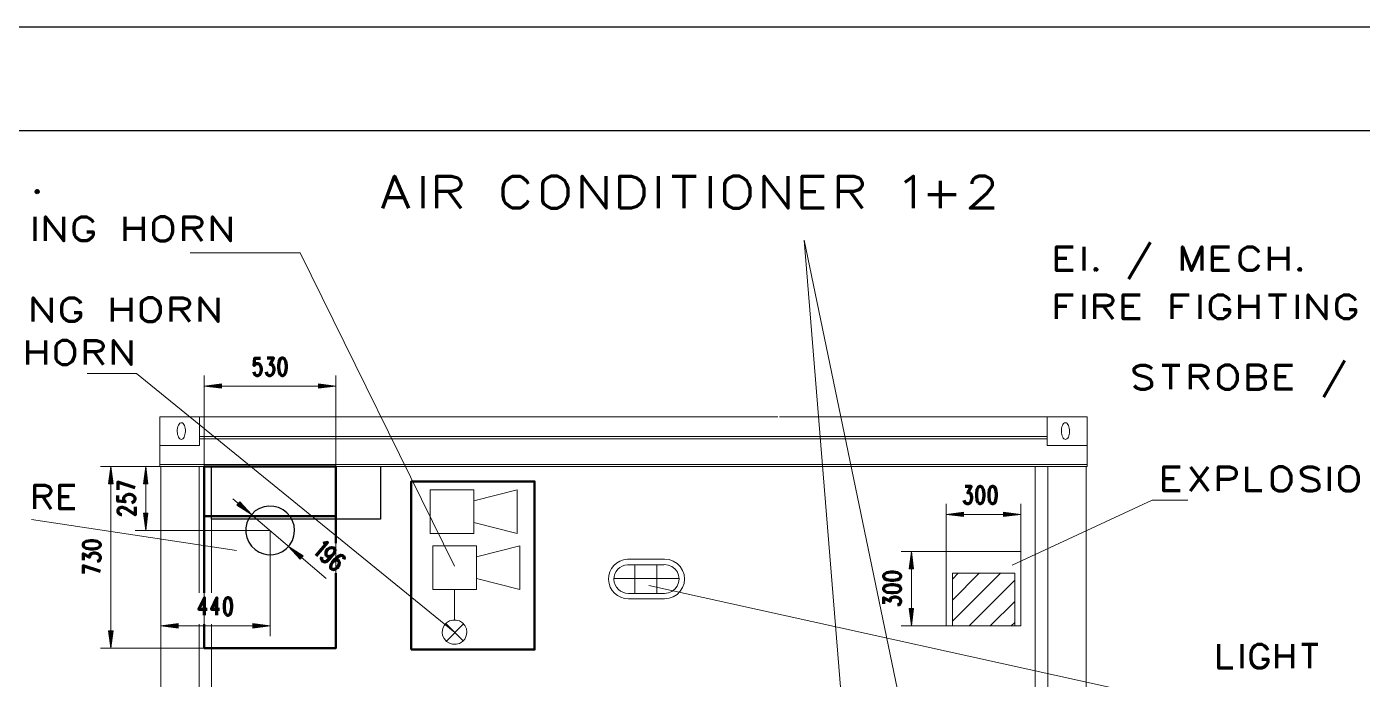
# Model space of a CAD drawing. Header units: metres. Extents: x 1223 to 5739, y -151236 to 19014.
# Drawn here: x 4964.3 to 5093.3, y -150705.4 to -150642.4 of the extents above; entities that cross this region are included whole.
import ezdxf
from ezdxf.enums import TextEntityAlignment as Align

# ---------------------------------------------------------------- set-up
doc = ezdxf.new("R2010")
doc.units = ezdxf.units.M
for name, color, linetype in [('FRL6', 6, 'Continuous'), ('FRL7', 7, 'Continuous'), ('FRR120', 5, 'Continuous'), ('FRR140', 5, 'Continuous'), ('FRR175', 1, 'Continuous'), ('FRR80', 3, 'Continuous'), ('PDF_Geometry', 7, 'Continuous')]:
    doc.layers.add(name, color=color, linetype=linetype)
doc.styles.add('R120', font='simplex.shx', dxfattribs={"height": 3})
doc.styles.add('R140', font='simplex.shx', dxfattribs={"height": 3.5})
doc.styles.add('R80', font='simplex.shx', dxfattribs={"height": 2})

# ---------------------------------------------------------------- blocks, each defined once
blk = doc.blocks.new('A1')
at = {"layer": 'FRL6', "linetype": 'Continuous'}
blk.add_line((25, 584), (831, 584), dxfattribs=at)
at = {"layer": 'FRL7', "linetype": 'Continuous'}
blk.add_line((0, 594), (841, 594), dxfattribs=at)
at = {"layer": 'FRR120', "style": 'R120'}
for tag, p in [('FASE_DO_PROJETO', (659, 46.29)), ('ÁREA_E/OU_SUBÁREA', (659, 40.79)), ('TÍTULO_DO_DESENHO', (659, 35.29)), ('SUBTÍTULO_1_DO_DESENHO', (659, 29.79)), ('SUBTÍTULO_2_DO_DESENHO', (659, 24.29))]:
    blk.add_attdef(tag, p, '', height=3, dxfattribs=at)
at = {"layer": 'FRR140', "style": 'R140', "width": 0.91}
for tag, p in [('NÚMERO_DA_CONTRATADA', (687.72, 12.6)), ('NUMERO_VALE', (752.89, 12.6))]:
    blk.add_attdef(tag, p, '', height=3.5, dxfattribs=at)
for tag, p in [('REVISÃO', (823.5, 14.68)), ('ESCALA', (671, 14.35))]:
    blk.add_attdef(tag, text='', height=3.5, dxfattribs=at).set_placement(p, align=Align.MIDDLE)
at = {"layer": 'FRR175', "style": 'R120'}
for tag, p in [('CLASSIFICAÇÃO', (811.83, 67.73)), ('PROJETO', (716.31, 53.59)), ('N_PROJ_SE', (793.5, 53.59)), ('N_CONTRATO', (796.97, 47.3))]:
    blk.add_attdef(tag, text='', height=3, dxfattribs=at).set_placement(p, align=Align.MIDDLE_CENTER)
at = {"layer": 'FRR80', "style": 'R80'}
for tag, p in [('8A_REV', (476, 77.07)), ('EMIS.', (486, 77.07)), ('PROJ.', (585, 77.07)), ('DES.', (597, 77.07)), ('VER.', (609, 77.07)), ('APR.', (621, 77.07)), ('AUT.', (633.01, 77.07)), ('7A_REV', (476, 71.37)), ('EMIS.', (486, 71.37)), ('PROJ.', (585, 71.37)), ('DES.', (597, 71.37)), ('VER.', (609, 71.37)), ('APR.', (621, 71.37)), ('AUT.', (633.01, 71.37)), ('6A_REV', (476, 65.67)), ('EMIS.', (486, 65.67)), ('PROJ.', (585, 65.67)), ('DES.', (597, 65.67)), ('VER.', (609, 65.67)), ('APR.', (621, 65.67)), ('AUT.', (633.01, 65.67)), ('5A_REV', (476, 59.97)), ('EMIS.', (486, 59.97)), ('PROJ.', (585, 59.97)), ('DES.', (597, 59.97)), ('VER.', (609, 59.97)), ('APR.', (621, 59.97)), ('AUT.', (633.01, 59.97)), ('4A_REV', (476, 54.27)), ('EMIS.', (486, 54.27)), ('PROJ.', (585, 54.27)), ('DES.', (597, 54.27)), ('VER.', (609, 54.27)), ('APR.', (621, 54.27)), ('AUT.', (633.01, 54.27)), ('3A_REV', (476, 48.57)), ('EMIS.', (486, 48.57)), ('PROJ.', (585, 48.57)), ('DES.', (597, 48.57)), ('VER.', (609, 48.57)), ('APR.', (621, 48.57)), ('AUT.', (633.01, 48.57)), ('2A_REV', (476, 42.87)), ('EMIS.', (486, 42.87)), ('PROJ.', (585, 42.87)), ('DES.', (597, 42.87)), ('VER.', (609, 42.87)), ('APR.', (621, 42.87)), ('AUT.', (633.01, 42.87)), ('1a_REV', (476, 37.17)), ('EMIS.', (486, 37.17)), ('PROJ.', (585, 37.17)), ('DES.', (597, 37.17)), ('VER.', (609, 37.17)), ('APR.', (621, 37.17)), ('AUT.', (633.01, 37.17))]:
    blk.add_attdef(tag, text='', height=2, dxfattribs=at).set_placement(p, align=Align.MIDDLE)
for p in [(492.61, 76.08), (492.61, 70.38), (492.61, 64.68), (492.61, 58.98), (492.61, 53.28), (492.61, 47.58), (492.61, 41.88), (492.61, 36.18)]:
    blk.add_attdef('DESCRIÇÃO_DA_REVISÃO', p, '', height=2, dxfattribs=at)
at = {"layer": 'FRR80', "style": 'R80', "width": 0.85}
for p in [(648, 77.07), (648, 71.37), (648, 65.67), (648, 59.97), (648, 54.27), (648, 48.57), (648, 42.87), (648, 37.17)]:
    blk.add_attdef('DATA', text='', height=2, dxfattribs=at).set_placement(p, align=Align.MIDDLE)

msp = doc.modelspace()

# ---------------------------------------------------------------- linework, layer by layer
at = {"layer": 'PDF_Geometry', "color": 8, "lineweight": 120}
for points in [[(4998.715, -150659.919), (4999.853, -150656.851), (5001.194, -150659.919)], [(5002.596, -150659.919), (5002.596, -150656.851)], [(5003.917, -150659.919), (5003.917, -150656.851), (5005.38, -150656.851), (5005.909, -150656.993), (5006.071, -150657.135), (5006.234, -150657.44), (5006.234, -150657.725), (5006.071, -150658.009), (5005.909, -150658.172), (5005.38, -150658.314), (5003.917, -150658.314)], [(5012.757, -150659.188), (5012.594, -150659.472), (5012.269, -150659.757), (5011.944, -150659.919), (5011.253, -150659.919), (5010.928, -150659.757), (5010.603, -150659.472), (5010.44, -150659.188), (5010.338, -150658.741), (5010.338, -150658.009), (5010.44, -150657.583), (5010.603, -150657.278), (5010.928, -150656.993), (5011.253, -150656.851), (5011.944, -150656.851), (5012.269, -150656.993), (5012.594, -150657.278), (5012.757, -150657.583)], [(5017.958, -150659.919), (5017.958, -150656.851), (5020.275, -150659.919), (5020.275, -150656.851)], [(5025.314, -150659.919), (5025.314, -150656.851)], [(5026.655, -150656.851), (5028.952, -150656.851)], [(5027.793, -150659.919), (5027.793, -150656.851)], [(5030.354, -150659.919), (5030.354, -150656.851)], [(5035.535, -150659.919), (5035.535, -150656.851), (5037.852, -150659.919), (5037.852, -150656.851)], [(5041.327, -150659.919), (5039.193, -150659.919), (5039.193, -150656.851), (5041.327, -150656.851)], [(5042.708, -150659.919), (5042.708, -150656.851), (5044.171, -150656.851), (5044.679, -150656.993), (5044.842, -150657.135), (5045.005, -150657.44), (5045.005, -150657.725), (5044.842, -150658.009), (5044.679, -150658.172), (5044.171, -150658.314), (5042.708, -150658.314)], [(5049.963, -150659.919), (5049.963, -150656.851), (5049.109, -150657.44)], [(5052.564, -150659.919), (5052.564, -150657.278)], [(5057.745, -150659.919), (5055.429, -150659.919), (5057.054, -150658.456), (5057.42, -150658.009), (5057.583, -150657.725), (5057.583, -150657.44), (5057.42, -150657.135), (5057.217, -150656.993), (5056.892, -150656.851), (5056.242, -150656.851), (5055.916, -150656.993), (5055.754, -150657.135), (5055.571, -150657.44), (5055.571, -150657.583)], [(4999.04, -150658.883), (5000.707, -150658.883)], [(5005.055, -150658.314), (5006.234, -150659.919)], [(5039.193, -150658.314), (5040.514, -150658.314)], [(5043.846, -150658.314), (5045.005, -150659.919)], [(5051.324, -150658.599), (5054.067, -150658.599)]]:
    msp.add_lwpolyline(points, dxfattribs=at)
for points in [[(5014.606, -150659.757), (5014.931, -150659.919), (5015.581, -150659.919), (5015.906, -150659.757), (5016.272, -150659.472), (5016.434, -150659.188), (5016.597, -150658.741), (5016.597, -150658.009), (5016.434, -150657.583), (5016.272, -150657.278), (5015.906, -150656.993), (5015.581, -150656.851), (5014.931, -150656.851), (5014.606, -150656.993), (5014.24, -150657.278), (5014.118, -150657.583), (5014.118, -150658.009), (5014.118, -150658.741), (5014.118, -150659.188), (5014.24, -150659.472)], [(5021.596, -150659.919), (5021.596, -150656.851), (5022.734, -150656.851), (5023.242, -150656.993), (5023.587, -150657.278), (5023.75, -150657.583), (5023.912, -150658.009), (5023.912, -150658.741), (5023.75, -150659.188), (5023.587, -150659.472), (5023.242, -150659.757), (5022.734, -150659.919)], [(5032.183, -150659.757), (5032.508, -150659.919), (5033.158, -150659.919), (5033.483, -150659.757), (5033.849, -150659.472), (5034.011, -150659.188), (5034.174, -150658.741), (5034.174, -150658.009), (5034.011, -150657.583), (5033.849, -150657.278), (5033.483, -150656.993), (5033.158, -150656.851), (5032.508, -150656.851), (5032.183, -150656.993), (5031.817, -150657.278), (5031.695, -150657.583), (5031.695, -150658.009), (5031.695, -150658.741), (5031.695, -150659.188), (5031.817, -150659.472)]]:
    msp.add_lwpolyline(points, close=True, dxfattribs=at)
at = {"layer": 'PDF_Geometry', "color": 8, "lineweight": 100}
for points in [[(4965.35, -150658.456), (4965.472, -150658.355), (4965.35, -150658.233), (4965.228, -150658.355)], [(4976.973, -150662.967), (4977.217, -150663.069), (4977.704, -150663.069), (4977.948, -150662.967), (4978.212, -150662.744), (4978.334, -150662.52), (4978.456, -150662.195), (4978.456, -150661.647), (4978.334, -150661.321), (4978.212, -150661.098), (4977.948, -150660.895), (4977.704, -150660.773), (4977.217, -150660.773), (4976.973, -150660.895), (4976.688, -150661.098), (4976.587, -150661.321), (4976.587, -150661.647), (4976.587, -150662.195), (4976.587, -150662.52), (4976.688, -150662.744)], [(5067.56, -150665.954), (5067.682, -150665.853), (5067.56, -150665.731), (5067.438, -150665.853)], [(5087.23, -150665.954), (5087.352, -150665.853), (5087.23, -150665.731), (5087.108, -150665.853)], [(4975.774, -150670.77), (4976.018, -150670.872), (4976.505, -150670.872), (4976.749, -150670.77), (4977.013, -150670.547), (4977.135, -150670.323), (4977.257, -150669.998), (4977.257, -150669.449), (4977.135, -150669.124), (4977.013, -150668.901), (4976.749, -150668.698), (4976.505, -150668.576), (4976.018, -150668.576), (4975.774, -150668.698), (4975.489, -150668.901), (4975.388, -150669.124), (4975.388, -150669.449), (4975.388, -150669.998), (4975.388, -150670.323), (4975.489, -150670.547)], [(4967.524, -150674.895), (4967.768, -150674.997), (4968.255, -150674.997), (4968.479, -150674.895), (4968.763, -150674.672), (4968.865, -150674.448), (4968.987, -150674.123), (4968.987, -150673.574), (4968.865, -150673.249), (4968.763, -150673.026), (4968.479, -150672.823), (4968.255, -150672.701), (4967.768, -150672.701), (4967.524, -150672.823), (4967.26, -150673.026), (4967.158, -150673.249), (4967.158, -150673.574), (4967.158, -150674.123), (4967.158, -150674.448), (4967.26, -150674.672)], [(5079.752, -150677.273), (5079.996, -150677.374), (5080.483, -150677.374), (5080.707, -150677.273), (5080.971, -150677.049), (5081.093, -150676.826), (5081.215, -150676.501), (5081.215, -150675.952), (5081.093, -150675.627), (5080.971, -150675.403), (5080.707, -150675.2), (5080.483, -150675.078), (5079.996, -150675.078), (5079.752, -150675.2), (5079.488, -150675.403), (5079.386, -150675.627), (5079.386, -150675.952), (5079.386, -150676.501), (5079.386, -150676.826), (5079.488, -150677.049)], [(5084.934, -150687.087), (5085.177, -150687.189), (5085.645, -150687.189), (5085.889, -150687.087), (5086.153, -150686.864), (5086.275, -150686.64), (5086.397, -150686.315), (5086.397, -150685.767), (5086.275, -150685.441), (5086.153, -150685.218), (5085.889, -150685.015), (5085.645, -150684.893), (5085.177, -150684.893), (5084.934, -150685.015), (5084.669, -150685.218), (5084.588, -150685.441), (5084.588, -150685.767), (5084.588, -150686.315), (5084.588, -150686.64), (5084.669, -150686.864)], [(5091.456, -150687.087), (5091.7, -150687.189), (5092.168, -150687.189), (5092.411, -150687.087), (5092.676, -150686.864), (5092.797, -150686.64), (5092.919, -150686.315), (5092.919, -150685.767), (5092.797, -150685.441), (5092.676, -150685.218), (5092.411, -150685.015), (5092.168, -150684.893), (5091.7, -150684.893), (5091.456, -150685.015), (5091.192, -150685.218), (5091.091, -150685.441), (5091.091, -150685.767), (5091.091, -150686.315), (5091.091, -150686.64), (5091.192, -150686.864)]]:
    msp.add_lwpolyline(points, close=True, dxfattribs=at)
for points in [[(4965.146, -150663.069), (4965.146, -150660.773)], [(4966.162, -150663.069), (4966.162, -150660.773), (4967.91, -150663.069), (4967.91, -150660.773)], [(4970.125, -150662.195), (4970.735, -150662.195), (4970.735, -150662.52), (4970.613, -150662.744), (4970.369, -150662.967), (4970.125, -150663.069), (4969.617, -150663.069), (4969.373, -150662.967), (4969.109, -150662.744), (4968.987, -150662.52), (4968.926, -150662.195), (4968.926, -150661.647), (4968.987, -150661.321), (4969.109, -150661.098), (4969.373, -150660.895), (4969.617, -150660.773), (4970.125, -150660.773), (4970.369, -150660.895), (4970.613, -150661.098), (4970.735, -150661.321)], [(4973.823, -150663.069), (4973.823, -150660.773)], [(4975.571, -150660.773), (4975.571, -150663.069)], [(4979.492, -150663.069), (4979.492, -150660.773), (4980.61, -150660.773), (4980.996, -150660.895), (4981.118, -150660.996), (4981.24, -150661.22), (4981.24, -150661.423), (4981.118, -150661.647), (4980.996, -150661.768), (4980.61, -150661.87), (4979.492, -150661.87)], [(4982.276, -150663.069), (4982.276, -150660.773), (4984.024, -150663.069), (4984.024, -150660.773)], [(4973.823, -150661.87), (4975.571, -150661.87)], [(4980.366, -150661.87), (4981.24, -150663.069)], [(5065.365, -150665.954), (5063.74, -150665.954), (5063.74, -150663.658), (5065.365, -150663.658)], [(5066.422, -150665.954), (5066.422, -150663.658)], [(5070.75, -150666.727), (5072.823, -150663.211)], [(5075.911, -150665.954), (5075.911, -150663.658), (5076.785, -150665.954), (5077.781, -150663.658), (5077.781, -150665.954)], [(5080.443, -150665.954), (5078.817, -150665.954), (5078.817, -150663.658), (5080.443, -150663.658)], [(5083.288, -150665.406), (5083.166, -150665.629), (5082.922, -150665.853), (5082.678, -150665.954), (5082.17, -150665.954), (5081.926, -150665.853), (5081.682, -150665.629), (5081.56, -150665.406), (5081.479, -150665.081), (5081.479, -150664.532), (5081.56, -150664.207), (5081.682, -150663.983), (5081.926, -150663.78), (5082.17, -150663.658), (5082.678, -150663.658), (5082.922, -150663.78), (5083.166, -150663.983), (5083.288, -150664.207)], [(5084.324, -150665.954), (5084.324, -150663.658)], [(5086.072, -150663.658), (5086.072, -150665.954)], [(5063.74, -150664.756), (5064.756, -150664.756)], [(5078.817, -150664.756), (5079.833, -150664.756)], [(5084.324, -150664.756), (5086.072, -150664.756)], [(4964.964, -150670.872), (4964.964, -150668.576), (4966.711, -150670.872), (4966.711, -150668.576)], [(4968.926, -150669.998), (4969.536, -150669.998), (4969.536, -150670.323), (4969.414, -150670.547), (4969.17, -150670.77), (4968.926, -150670.872), (4968.418, -150670.872), (4968.174, -150670.77), (4967.91, -150670.547), (4967.788, -150670.323), (4967.727, -150669.998), (4967.727, -150669.449), (4967.788, -150669.124), (4967.91, -150668.901), (4968.174, -150668.698), (4968.418, -150668.576), (4968.926, -150668.576), (4969.17, -150668.698), (4969.414, -150668.901), (4969.536, -150669.124)], [(4972.624, -150670.872), (4972.624, -150668.576)], [(4974.372, -150668.576), (4974.372, -150670.872)], [(4978.294, -150670.872), (4978.294, -150668.576), (4979.411, -150668.576), (4979.797, -150668.698), (4979.919, -150668.799), (4980.041, -150669.023), (4980.041, -150669.226), (4979.919, -150669.449), (4979.797, -150669.571), (4979.411, -150669.673), (4978.294, -150669.673)], [(4981.077, -150670.872), (4981.077, -150668.576), (4982.825, -150670.872), (4982.825, -150668.576)], [(5063.74, -150670.587), (5063.74, -150668.291), (5065.365, -150668.291)], [(5066.422, -150670.587), (5066.422, -150668.291)], [(5067.438, -150670.587), (5067.438, -150668.291), (5068.535, -150668.291), (5068.921, -150668.413), (5069.064, -150668.515), (5069.186, -150668.738), (5069.186, -150668.941), (5069.064, -150669.165), (5068.921, -150669.287), (5068.535, -150669.389), (5067.438, -150669.389)], [(5071.827, -150670.587), (5070.202, -150670.587), (5070.202, -150668.291), (5071.827, -150668.291)], [(5074.936, -150670.587), (5074.936, -150668.291), (5076.562, -150668.291)], [(5077.618, -150670.587), (5077.618, -150668.291)], [(5079.833, -150669.714), (5080.443, -150669.714), (5080.443, -150670.039), (5080.321, -150670.262), (5080.077, -150670.486), (5079.833, -150670.587), (5079.305, -150670.587), (5079.061, -150670.486), (5078.817, -150670.262), (5078.695, -150670.039), (5078.614, -150669.714), (5078.614, -150669.165), (5078.695, -150668.84), (5078.817, -150668.616), (5079.061, -150668.413), (5079.305, -150668.291), (5079.833, -150668.291), (5080.077, -150668.413), (5080.321, -150668.616), (5080.443, -150668.84)], [(5081.459, -150670.587), (5081.459, -150668.291)], [(5083.206, -150668.291), (5083.206, -150670.587)], [(5084.222, -150668.291), (5085.97, -150668.291)], [(5085.096, -150670.587), (5085.096, -150668.291)], [(5087.027, -150670.587), (5087.027, -150668.291)], [(5088.043, -150670.587), (5088.043, -150668.291), (5089.79, -150670.587), (5089.79, -150668.291)], [(5092.005, -150669.714), (5092.615, -150669.714), (5092.615, -150670.039), (5092.493, -150670.262), (5092.249, -150670.486), (5092.005, -150670.587), (5091.497, -150670.587), (5091.253, -150670.486), (5090.989, -150670.262), (5090.867, -150670.039), (5090.806, -150669.714), (5090.806, -150669.165), (5090.867, -150668.84), (5090.989, -150668.616), (5091.253, -150668.413), (5091.497, -150668.291), (5092.005, -150668.291), (5092.249, -150668.413), (5092.493, -150668.616), (5092.615, -150668.84)], [(4972.624, -150669.673), (4974.372, -150669.673)], [(4979.167, -150669.673), (4980.041, -150670.872)], [(5063.74, -150669.389), (5064.756, -150669.389)], [(5068.291, -150669.389), (5069.186, -150670.587)], [(5070.202, -150669.389), (5071.218, -150669.389)], [(5074.936, -150669.389), (5075.932, -150669.389)], [(5081.459, -150669.389), (5083.206, -150669.389)], [(4964.456, -150674.997), (4964.456, -150672.701)], [(4966.162, -150672.701), (4966.162, -150674.997)], [(4970.003, -150674.997), (4970.003, -150672.701), (4971.08, -150672.701), (4971.466, -150672.823), (4971.588, -150672.924), (4971.71, -150673.148), (4971.71, -150673.351), (4971.588, -150673.574), (4971.466, -150673.696), (4971.08, -150673.798), (4970.003, -150673.798)], [(4972.726, -150674.997), (4972.726, -150672.701), (4974.433, -150674.997), (4974.433, -150672.701)], [(4964.456, -150673.798), (4966.162, -150673.798)], [(4970.836, -150673.798), (4971.71, -150674.997)], [(5071.238, -150677.049), (5071.482, -150677.273), (5071.847, -150677.374), (5072.315, -150677.374), (5072.701, -150677.273), (5072.945, -150677.049), (5072.945, -150676.724), (5072.823, -150676.501), (5072.701, -150676.399), (5072.437, -150676.277), (5071.726, -150676.074), (5071.482, -150675.952), (5071.339, -150675.85), (5071.238, -150675.627), (5071.238, -150675.403), (5071.482, -150675.2), (5071.847, -150675.078), (5072.315, -150675.078), (5072.701, -150675.2), (5072.945, -150675.403)], [(5073.961, -150675.078), (5075.668, -150675.078)], [(5074.794, -150677.374), (5074.794, -150675.078)], [(5076.684, -150677.374), (5076.684, -150675.078), (5077.761, -150675.078), (5078.147, -150675.2), (5078.269, -150675.302), (5078.391, -150675.525), (5078.391, -150675.728), (5078.269, -150675.952), (5078.147, -150676.074), (5077.761, -150676.175), (5076.684, -150676.175)], [(5082.231, -150676.175), (5083.308, -150676.175), (5083.694, -150676.074), (5083.816, -150675.952), (5083.938, -150675.728), (5083.938, -150675.525), (5083.816, -150675.302), (5083.694, -150675.2), (5083.308, -150675.078), (5082.231, -150675.078), (5082.231, -150677.374), (5083.308, -150677.374), (5083.694, -150677.273), (5083.816, -150677.151), (5083.938, -150676.948), (5083.938, -150676.622), (5083.816, -150676.399), (5083.694, -150676.277), (5083.308, -150676.175)], [(5086.539, -150677.374), (5084.954, -150677.374), (5084.954, -150675.078), (5086.539, -150675.078)], [(5089.567, -150678.146), (5091.578, -150674.631)], [(5077.517, -150676.175), (5078.391, -150677.374)], [(5084.954, -150676.175), (5085.929, -150676.175)], [(5075.708, -150687.189), (5074.123, -150687.189), (5074.123, -150684.893), (5075.708, -150684.893)], [(5074.123, -150685.99), (5075.099, -150685.99)], [(5076.704, -150687.189), (5078.391, -150684.893)], [(5076.704, -150684.893), (5078.391, -150687.189)], [(5079.407, -150687.189), (5079.407, -150684.893), (5080.463, -150684.893), (5080.849, -150685.015), (5080.971, -150685.116), (5081.093, -150685.34), (5081.093, -150685.665), (5080.971, -150685.888), (5080.849, -150685.99), (5080.463, -150686.092), (5079.407, -150686.092)], [(5083.592, -150687.189), (5082.129, -150687.189), (5082.129, -150684.893)], [(5087.392, -150686.864), (5087.636, -150687.087), (5088.002, -150687.189), (5088.469, -150687.189), (5088.855, -150687.087), (5089.099, -150686.864), (5089.099, -150686.539), (5088.977, -150686.315), (5088.855, -150686.214), (5088.591, -150686.092), (5087.88, -150685.888), (5087.636, -150685.767), (5087.494, -150685.665), (5087.392, -150685.441), (5087.392, -150685.218), (5087.636, -150685.015), (5088.002, -150684.893), (5088.469, -150684.893), (5088.855, -150685.015), (5089.099, -150685.218)], [(5090.115, -150687.189), (5090.115, -150684.893)], [(4965.126, -150688.936), (4965.126, -150686.64), (4966.081, -150686.64), (4966.427, -150686.762), (4966.549, -150686.864), (4966.65, -150687.087), (4966.65, -150687.291), (4966.549, -150687.514), (4966.427, -150687.636), (4966.081, -150687.738), (4965.126, -150687.738)], [(4968.967, -150688.936), (4967.544, -150688.936), (4967.544, -150686.64), (4968.967, -150686.64)], [(4965.878, -150687.738), (4966.65, -150688.936)], [(4967.544, -150687.738), (4968.438, -150687.738)], [(5080.768, -150704.298), (5079.427, -150704.298), (5079.427, -150702.002)], [(5081.662, -150704.298), (5081.662, -150702.002)], [(5083.592, -150703.425), (5084.141, -150703.425), (5084.141, -150703.75), (5084.04, -150703.973), (5083.816, -150704.197), (5083.592, -150704.298), (5083.145, -150704.298), (5082.942, -150704.197), (5082.719, -150703.973), (5082.617, -150703.75), (5082.536, -150703.425), (5082.536, -150702.876), (5082.617, -150702.551), (5082.719, -150702.327), (5082.942, -150702.124), (5083.145, -150702.002), (5083.592, -150702.002), (5083.816, -150702.124), (5084.04, -150702.327), (5084.141, -150702.551)], [(5085.015, -150704.298), (5085.015, -150702.002)], [(5086.539, -150702.002), (5086.539, -150704.298)], [(5087.453, -150702.002), (5088.977, -150702.002)], [(5088.205, -150704.298), (5088.205, -150702.002)], [(5085.015, -150703.1), (5086.539, -150703.1)]]:
    msp.add_lwpolyline(points, dxfattribs=at)
at = {"layer": 'PDF_Geometry', "color": 8, "lineweight": 13}
for points in [[(5045.756, -150741.322), (5039.376, -150663.028), (5049.82, -150713.219)], [(4980.102, -150664.247), (4990.73, -150664.247), (5005.624, -150694.464)], [(4970.166, -150675.891), (4974.92, -150675.891), (5005.665, -150700.864)], [(4981.464, -150676.074), (4981.464, -150702.368), (4971.466, -150702.368)], [(4983.15, -150676.927), (4981.911, -150677.09), (4983.15, -150677.252)], [(4983.15, -150676.968), (4982.337, -150677.09), (4983.15, -150677.191)], [(4992.518, -150676.927), (4993.757, -150677.09), (4992.518, -150677.252)], [(4992.518, -150676.968), (4993.31, -150677.09), (4992.518, -150677.191)], [(4994.184, -150676.074), (4994.184, -150702.368)], [(4981.464, -150677.09), (4994.184, -150677.09)], [(4983.15, -150677.029), (4982.784, -150677.09), (4983.15, -150677.13)], [(4992.518, -150677.029), (4992.883, -150677.09), (4992.518, -150677.13)], [(4981.017, -150680.057), (5036.856, -150680.057)], [(5037.019, -150680.057), (5062.866, -150680.057)], [(4981.017, -150681.967), (5021.047, -150681.967), (5062.866, -150681.967)], [(5025.355, -150684.852), (4977.176, -150684.852), (4977.176, -150682.82)], [(4981.017, -150682.17), (5021.047, -150682.17), (5062.866, -150682.17)], [(5025.294, -150684.852), (5066.706, -150684.852), (5066.706, -150682.82)], [(4977.176, -150684.649), (5025.355, -150684.649)], [(5025.294, -150684.649), (5066.706, -150684.649)], [(4974.819, -150684.852), (4981.464, -150684.852), (4971.466, -150684.852)], [(4972.299, -150686.518), (4972.462, -150685.279), (4972.624, -150686.518)], [(4972.36, -150686.518), (4972.462, -150685.726), (4972.563, -150686.518)], [(4972.462, -150684.852), (4972.462, -150702.368)], [(4975.672, -150686.518), (4975.835, -150685.279), (4975.997, -150686.518)], [(4975.713, -150686.518), (4975.835, -150685.726), (4975.936, -150686.518)], [(4975.835, -150684.852), (4975.835, -150691.009)], [(4977.278, -150746.625), (4977.278, -150754.449), (4977.278, -150684.852), (4977.278, -150701.23)], [(4980.976, -150684.852), (4980.976, -150697.024)], [(4982.175, -150684.852), (4982.175, -150697.024)], [(5062.907, -150684.852), (5062.907, -150754.449)], [(5066.605, -150684.852), (5066.605, -150754.449), (5066.605, -150775.521)], [(4972.421, -150686.518), (4972.462, -150686.153), (4972.523, -150686.518)], [(4975.774, -150686.518), (4975.835, -150686.153), (4975.876, -150686.518)], [(5007.494, -150690.257), (5011.7, -150691.314), (5011.7, -150687.108), (5007.494, -150688.164)], [(4984.247, -150687.961), (4993.229, -150695.642)], [(4984.877, -150688.286), (4985.71, -150689.201), (4984.674, -150688.53)], [(4984.837, -150688.327), (4985.385, -150688.916), (4984.694, -150688.489)], [(4984.796, -150688.368), (4985.04, -150688.632), (4984.735, -150688.428)], [(5053.112, -150688.449), (5053.112, -150693.061)], [(5059.472, -150694.362), (5072.985, -150688.083), (5076.419, -150688.083)], [(5059.696, -150700.214), (5060.306, -150700.214), (5060.306, -150693.061), (5060.306, -150688.449)], [(4975.672, -150689.343), (4975.835, -150690.582), (4975.997, -150689.343)], [(4975.713, -150689.343), (4975.835, -150690.135), (4975.936, -150689.343)], [(4975.774, -150689.343), (4975.835, -150689.709), (4975.876, -150689.343)], [(4986.036, -150689.485), (4986.036, -150689.485)], [(5053.112, -150689.465), (5060.306, -150689.465)], [(5054.779, -150689.302), (5053.559, -150689.465), (5054.779, -150689.627)], [(5054.779, -150689.363), (5053.986, -150689.465), (5054.779, -150689.566)], [(5054.799, -150689.424), (5054.433, -150689.465), (5054.799, -150689.505)], [(5058.639, -150689.302), (5059.879, -150689.465), (5058.639, -150689.627)], [(5058.639, -150689.363), (5059.432, -150689.465), (5058.639, -150689.566)], [(5058.639, -150689.424), (5059.005, -150689.465), (5058.639, -150689.505)], [(4964.781, -150689.952), (4984.573, -150692.96)], [(4987.824, -150701.23), (4987.824, -150691.009), (4974.819, -150691.009)], [(4989.612, -150692.553), (4989.612, -150692.553)], [(4990.994, -150693.508), (4989.957, -150692.838), (4990.79, -150693.752)], [(4990.953, -150693.549), (4990.282, -150693.122), (4990.831, -150693.712)], [(4990.933, -150693.59), (4990.608, -150693.407), (4990.872, -150693.671)], [(5007.758, -150695.662), (5011.944, -150696.699), (5011.944, -150692.513), (5007.758, -150693.549)], [(5053.722, -150700.214), (5059.716, -150700.214), (5059.716, -150695.154), (5053.722, -150695.154), (5053.722, -150700.214), (5053.112, -150700.214), (5053.112, -150693.061), (5060.306, -150693.061), (5048.743, -150693.061)], [(5049.577, -150694.728), (5049.739, -150693.488), (5049.902, -150694.728)], [(5049.739, -150693.061), (5049.739, -150700.214)], [(5023.039, -150697.085), (5023.039, -150694.321)], [(5025.152, -150697.085), (5025.152, -150694.321)], [(5049.638, -150694.728), (5049.739, -150693.935), (5049.861, -150694.728)], [(5049.699, -150694.728), (5049.739, -150694.362), (5049.8, -150694.728)], [(5020.986, -150695.642), (5027.367, -150695.642)], [(5024.4, -150696.313), (5076.562, -150707.834)], [(5053.722, -150695.703), (5054.25, -150695.154)], [(5053.722, -150697.735), (5056.303, -150695.154)], [(5053.722, -150699.767), (5058.335, -150695.154)], [(5055.307, -150700.214), (5059.716, -150695.805)], [(5005.644, -150696.699), (5005.644, -150699.645)], [(5049.577, -150698.548), (5049.739, -150699.787), (5049.902, -150698.548)], [(5049.638, -150698.548), (5049.739, -150699.34), (5049.861, -150698.548)], [(5049.699, -150698.548), (5049.739, -150698.914), (5049.8, -150698.548)], [(5057.339, -150700.214), (5059.716, -150697.857)], [(4978.944, -150700.052), (4977.704, -150700.214), (4978.944, -150700.377)], [(4978.944, -150700.113), (4978.151, -150700.214), (4978.944, -150700.316)], [(4978.944, -150700.174), (4978.578, -150700.214), (4978.944, -150700.255)], [(4980.976, -150700.052), (4980.976, -150744.451)], [(4982.175, -150700.052), (4982.175, -150744.451)], [(4986.157, -150700.052), (4987.397, -150700.214), (4986.157, -150700.377)], [(4986.157, -150700.113), (4986.95, -150700.214), (4986.157, -150700.316)], [(4986.157, -150700.174), (4986.523, -150700.214), (4986.157, -150700.255)], [(5004.811, -150700.011), (5006.478, -150701.677)], [(5004.852, -150701.698), (5006.478, -150700.052)], [(5059.371, -150700.214), (5059.716, -150699.889)], [(4972.299, -150700.702), (4972.462, -150701.941), (4972.624, -150700.702)], [(4972.36, -150700.702), (4972.462, -150701.494), (4972.563, -150700.702)], [(4972.421, -150700.702), (4972.462, -150701.068), (4972.523, -150700.702)], [(4977.278, -150700.214), (4987.824, -150700.214)], [(5048.743, -150700.214), (5060.306, -150700.214)]]:
    msp.add_lwpolyline(points, dxfattribs=at)
at = {"layer": 'PDF_Geometry', "color": 8, "lineweight": 70}
for points in [[(4986.259, -150675.728), (4986.3, -150675.891), (4986.361, -150675.972), (4986.523, -150676.054), (4986.686, -150676.054), (4986.848, -150675.972), (4986.95, -150675.81), (4987.011, -150675.566), (4987.011, -150675.403), (4986.95, -150675.18), (4986.848, -150675.017), (4986.686, -150674.936), (4986.523, -150674.936), (4986.361, -150675.017), (4986.3, -150675.098), (4986.361, -150674.387), (4986.909, -150674.387)], [(4987.458, -150675.728), (4987.499, -150675.891), (4987.56, -150675.972), (4987.722, -150676.054), (4987.885, -150676.054), (4988.027, -150675.972), (4988.149, -150675.81), (4988.21, -150675.566), (4988.21, -150675.403), (4988.149, -150675.18), (4988.108, -150675.098), (4987.986, -150675.017), (4987.824, -150675.017), (4988.149, -150674.387), (4987.56, -150674.387)], [(4974.799, -150686.904), (4973.132, -150686.356), (4973.132, -150687.108)], [(5054.819, -150688.103), (5054.86, -150688.266), (5054.921, -150688.347), (5055.083, -150688.428), (5055.246, -150688.428), (5055.408, -150688.347), (5055.51, -150688.185), (5055.571, -150687.941), (5055.571, -150687.778), (5055.51, -150687.555), (5055.469, -150687.473), (5055.348, -150687.392), (5055.185, -150687.392), (5055.51, -150686.762), (5054.921, -150686.762)], [(4974.473, -150688.307), (4974.636, -150688.266), (4974.717, -150688.205), (4974.799, -150688.042), (4974.799, -150687.88), (4974.717, -150687.738), (4974.555, -150687.616), (4974.311, -150687.555), (4974.148, -150687.555), (4973.925, -150687.616), (4973.762, -150687.738), (4973.681, -150687.88), (4973.681, -150688.042), (4973.762, -150688.205), (4973.843, -150688.266), (4973.132, -150688.205), (4973.132, -150687.656)], [(4974.799, -150688.754), (4974.799, -150689.505), (4974.006, -150688.977), (4973.762, -150688.855), (4973.6, -150688.815), (4973.437, -150688.815), (4973.275, -150688.855), (4973.214, -150688.916), (4973.132, -150689.038), (4973.132, -150689.241), (4973.214, -150689.343), (4973.275, -150689.404), (4973.437, -150689.465), (4973.518, -150689.465)], [(4992.294, -150693.468), (4993.371, -150692.188), (4992.965, -150692.269)], [(4971.121, -150693.976), (4971.283, -150693.935), (4971.364, -150693.874), (4971.446, -150693.712), (4971.446, -150693.549), (4971.364, -150693.407), (4971.202, -150693.285), (4970.958, -150693.224), (4970.795, -150693.224), (4970.572, -150693.285), (4970.491, -150693.326), (4970.409, -150693.448), (4970.409, -150693.61), (4969.779, -150693.285), (4969.779, -150693.874)], [(4992.822, -150693.61), (4992.762, -150693.752), (4992.843, -150693.915), (4992.924, -150693.996), (4993.107, -150694.037), (4993.33, -150693.935), (4993.635, -150693.671), (4993.879, -150693.366), (4993.696, -150693.508), (4993.513, -150693.569), (4993.33, -150693.508), (4993.29, -150693.468), (4993.229, -150693.305), (4993.249, -150693.122), (4993.351, -150692.899), (4993.412, -150692.838), (4993.595, -150692.696), (4993.778, -150692.655), (4993.96, -150692.696), (4994.001, -150692.716), (4994.082, -150692.899), (4994.062, -150693.082), (4993.879, -150693.366)], [(4993.859, -150694.077), (4993.696, -150694.342), (4993.676, -150694.545), (4993.737, -150694.707), (4993.778, -150694.728), (4993.96, -150694.789), (4994.143, -150694.728), (4994.347, -150694.585), (4994.387, -150694.524), (4994.509, -150694.301), (4994.529, -150694.118), (4994.448, -150693.956), (4994.407, -150693.915), (4994.245, -150693.874), (4994.062, -150693.935), (4993.859, -150694.077), (4994.123, -150693.773), (4994.428, -150693.508), (4994.651, -150693.387), (4994.834, -150693.427), (4994.915, -150693.508), (4994.976, -150693.671), (4994.915, -150693.834)], [(4971.446, -150694.972), (4969.779, -150694.423), (4969.779, -150695.175)], [(4981.484, -150699.178), (4981.484, -150697.512), (4980.956, -150698.609), (4981.748, -150698.609)], [(4982.683, -150699.178), (4982.683, -150697.512), (4982.175, -150698.609), (4982.947, -150698.609)], [(5048.398, -150698.202), (5048.561, -150698.162), (5048.642, -150698.101), (5048.723, -150697.938), (5048.723, -150697.776), (5048.642, -150697.613), (5048.479, -150697.512), (5048.235, -150697.451), (5048.073, -150697.451), (5047.849, -150697.512), (5047.768, -150697.552), (5047.687, -150697.674), (5047.687, -150697.837), (5047.057, -150697.512), (5047.057, -150698.101)]]:
    msp.add_lwpolyline(points, dxfattribs=at)
for points in [[(4988.819, -150675.972), (4988.962, -150676.054), (4989.084, -150676.054), (4989.226, -150675.972), (4989.348, -150675.728), (4989.409, -150675.342), (4989.409, -150675.098), (4989.348, -150674.692), (4989.226, -150674.469), (4989.084, -150674.387), (4988.962, -150674.387), (4988.819, -150674.469), (4988.698, -150674.692), (4988.657, -150675.098), (4988.657, -150675.342), (4988.698, -150675.728)], [(5056.181, -150688.347), (5056.323, -150688.428), (5056.445, -150688.428), (5056.587, -150688.347), (5056.709, -150688.103), (5056.77, -150687.717), (5056.77, -150687.473), (5056.709, -150687.067), (5056.587, -150686.844), (5056.445, -150686.762), (5056.323, -150686.762), (5056.181, -150686.844), (5056.059, -150687.067), (5056.018, -150687.473), (5056.018, -150687.717), (5056.059, -150688.103)], [(5057.38, -150688.347), (5057.522, -150688.428), (5057.644, -150688.428), (5057.786, -150688.347), (5057.908, -150688.103), (5057.969, -150687.717), (5057.969, -150687.473), (5057.908, -150687.067), (5057.786, -150686.844), (5057.644, -150686.762), (5057.522, -150686.762), (5057.38, -150686.844), (5057.258, -150687.067), (5057.217, -150687.473), (5057.217, -150687.717), (5057.258, -150688.103)], [(4971.364, -150692.614), (4971.446, -150692.472), (4971.446, -150692.35), (4971.364, -150692.208), (4971.121, -150692.086), (4970.735, -150692.025), (4970.491, -150692.025), (4970.084, -150692.086), (4969.861, -150692.208), (4969.779, -150692.35), (4969.779, -150692.472), (4969.861, -150692.614), (4970.084, -150692.736), (4970.491, -150692.777), (4970.735, -150692.777), (4971.121, -150692.736)], [(5048.642, -150695.642), (5048.723, -150695.5), (5048.723, -150695.378), (5048.642, -150695.236), (5048.398, -150695.114), (5048.012, -150695.053), (5047.768, -150695.053), (5047.362, -150695.114), (5047.138, -150695.236), (5047.057, -150695.378), (5047.057, -150695.5), (5047.138, -150695.642), (5047.362, -150695.764), (5047.768, -150695.805), (5048.012, -150695.805), (5048.398, -150695.764)], [(5048.642, -150696.841), (5048.723, -150696.699), (5048.723, -150696.577), (5048.642, -150696.435), (5048.398, -150696.313), (5048.012, -150696.252), (5047.768, -150696.252), (5047.362, -150696.313), (5047.138, -150696.435), (5047.057, -150696.577), (5047.057, -150696.699), (5047.138, -150696.841), (5047.362, -150696.963), (5047.768, -150697.004), (5048.012, -150697.004), (5048.398, -150696.963)], [(4983.557, -150699.097), (4983.699, -150699.178), (4983.821, -150699.178), (4983.963, -150699.097), (4984.085, -150698.853), (4984.146, -150698.467), (4984.146, -150698.223), (4984.085, -150697.816), (4983.963, -150697.593), (4983.821, -150697.512), (4983.699, -150697.512), (4983.557, -150697.593), (4983.435, -150697.816), (4983.394, -150698.223), (4983.394, -150698.467), (4983.435, -150698.853)]]:
    msp.add_lwpolyline(points, close=True, dxfattribs=at)
at = {"layer": 'PDF_Geometry', "color": 8, "lineweight": 13}
for points in [[(4983.13, -150676.866), (4983.13, -150677.293), (4981.464, -150677.09)], [(4994.184, -150677.09), (4992.518, -150677.293), (4992.518, -150676.866)], [(4972.685, -150686.518), (4972.462, -150684.852), (4972.238, -150686.518)], [(4976.038, -150686.518), (4975.835, -150684.852), (4975.611, -150686.518)], [(5061.708, -150754.408), (5061.708, -150684.852)], [(5007.494, -150691.314), (5007.494, -150687.108), (5003.287, -150687.108), (5003.287, -150691.314)], [(4986.036, -150689.485), (4984.633, -150688.571), (4984.918, -150688.246)], [(4975.835, -150691.009), (4975.611, -150689.343), (4976.038, -150689.343)], [(5054.779, -150689.241), (5054.779, -150689.688), (5053.112, -150689.465)], [(5060.306, -150689.465), (5058.639, -150689.688), (5058.639, -150689.241)], [(4991.034, -150693.468), (4989.612, -150692.553), (4990.75, -150693.793)], [(5007.758, -150696.699), (5007.758, -150692.513), (5003.552, -150692.513), (5003.552, -150696.699)], [(5049.963, -150694.728), (5049.739, -150693.061), (5049.536, -150694.728)], [(5049.739, -150700.214), (5049.536, -150698.548), (5049.963, -150698.548)], [(4978.944, -150699.991), (4978.944, -150700.438), (4977.278, -150700.214)], [(4987.824, -150700.214), (4986.157, -150700.438), (4986.157, -150699.991)], [(5006.823, -150700.824), (5006.782, -150700.499), (5006.64, -150700.194), (5006.417, -150699.93), (5006.132, -150699.747), (5005.807, -150699.665), (5005.482, -150699.665), (5005.157, -150699.747), (5004.872, -150699.93), (5004.649, -150700.174), (5004.507, -150700.478), (5004.446, -150700.824), (5004.486, -150701.149), (5004.628, -150701.454), (5004.852, -150701.718), (5005.136, -150701.901), (5005.441, -150702.002), (5005.787, -150702.002), (5006.112, -150701.921), (5006.396, -150701.738), (5006.62, -150701.494), (5006.762, -150701.19), (5006.823, -150700.864)], [(4972.462, -150702.368), (4972.238, -150700.702), (4972.685, -150700.702)]]:
    msp.add_lwpolyline(points, close=True, dxfattribs=at)
at = {"layer": 'PDF_Geometry', "color": 8, "lineweight": 18}
for points in [[(4981.017, -150680.057), (4977.176, -150680.057), (4977.176, -150682.82), (4981.017, -150682.82)], [(5066.706, -150680.057), (5062.866, -150680.057), (5062.866, -150682.82), (5066.706, -150682.82)], [(5064.227, -150681.316), (5064.227, -150681.459), (5064.227, -150681.621), (5064.268, -150681.763), (5064.288, -150681.885), (5064.349, -150682.007), (5064.41, -150682.109), (5064.471, -150682.17), (5064.553, -150682.21), (5064.613, -150682.231), (5064.695, -150682.21), (5064.756, -150682.17), (5064.837, -150682.109), (5064.898, -150682.007), (5064.939, -150681.885), (5064.979, -150681.763), (5065, -150681.621), (5065.02, -150681.459), (5065, -150681.316), (5064.979, -150681.154), (5064.959, -150681.012), (5064.918, -150680.89), (5064.857, -150680.788), (5064.796, -150680.707), (5064.735, -150680.646), (5064.654, -150680.626), (5064.573, -150680.626), (5064.512, -150680.646), (5064.431, -150680.707), (5064.37, -150680.788), (5064.329, -150680.89), (5064.268, -150681.012), (5064.248, -150681.154)]]:
    msp.add_lwpolyline(points, close=True, dxfattribs=at)
msp.add_lwpolyline([(4978.863, -150681.459), (4978.883, -150681.621), (4978.903, -150681.763), (4978.944, -150681.885), (4978.984, -150682.007), (4979.045, -150682.109), (4979.106, -150682.17), (4979.188, -150682.21), (4979.249, -150682.231), (4979.33, -150682.21), (4979.411, -150682.17), (4979.472, -150682.109), (4979.533, -150682.007), (4979.574, -150681.885), (4979.614, -150681.763), (4979.635, -150681.621), (4979.655, -150681.459), (4979.655, -150681.316), (4979.635, -150681.154), (4979.594, -150681.012), (4979.553, -150680.89), (4979.492, -150680.788), (4979.432, -150680.707), (4979.371, -150680.646), (4979.289, -150680.626)], dxfattribs=at)
at = {"layer": 'PDF_Geometry', "color": 8, "lineweight": 50}
for points in [[(4981.464, -150697.024), (4981.464, -150684.852), (4994.184, -150684.852), (4994.184, -150692.249)], [(4981.464, -150689.648), (4994.184, -150689.648)], [(4981.464, -150700.052), (4981.464, -150702.368), (4994.184, -150702.368), (4994.184, -150695.154)]]:
    msp.add_lwpolyline(points, dxfattribs=at)
at = {"layer": 'PDF_Geometry', "color": 8, "lineweight": 25}
msp.add_lwpolyline([(4998.492, -150684.852), (4998.492, -150689.932), (4982.175, -150689.932), (4982.175, -150684.852)], dxfattribs=at)
at = {"layer": 'PDF_Geometry', "color": 8, "lineweight": 50}
msp.add_lwpolyline([(5001.459, -150702.51), (5001.459, -150686.295), (5013.366, -150686.295), (5013.366, -150702.51)], close=True, dxfattribs=at)
at = {"layer": 'PDF_Geometry', "color": 8, "lineweight": 25}
msp.add_lwpolyline([(4990.181, -150691.009), (4990.14, -150690.542), (4989.998, -150690.095), (4989.774, -150689.688), (4989.449, -150689.323), (4989.084, -150689.018), (4988.657, -150688.815), (4988.19, -150688.693), (4987.722, -150688.672), (4987.255, -150688.733), (4986.808, -150688.896), (4986.401, -150689.14), (4986.056, -150689.465), (4985.792, -150689.871), (4985.589, -150690.298), (4985.487, -150690.765), (4985.487, -150691.233), (4985.589, -150691.7), (4985.771, -150692.147), (4986.036, -150692.533), (4986.381, -150692.858), (4986.767, -150693.122), (4987.214, -150693.285), (4987.681, -150693.366), (4988.149, -150693.346), (4988.616, -150693.244), (4989.043, -150693.041), (4989.429, -150692.757), (4989.734, -150692.391), (4989.978, -150691.984), (4990.12, -150691.537), (4990.181, -150691.07)], close=True, dxfattribs=at)
at = {"layer": 'PDF_Geometry', "color": 8, "lineweight": 13}
msp.add_lwpolyline([(5022.429, -150697.613), (5025.924, -150697.613), (5026.351, -150697.552), (5026.757, -150697.41), (5027.123, -150697.186), (5027.407, -150696.882), (5027.651, -150696.536), (5027.793, -150696.13), (5027.834, -150695.703), (5027.793, -150695.276), (5027.651, -150694.87), (5027.407, -150694.504), (5027.123, -150694.22), (5026.757, -150693.976), (5026.351, -150693.834), (5025.924, -150693.793), (5025.822, -150693.793), (5022.327, -150693.793, 0.9768834)], format="xyb", close=True, dxfattribs=at)
msp.add_lwpolyline([(5022.348, -150694.321, 0.9866079), (5022.429, -150697.085), (5025.924, -150697.085), (5026.29, -150697.044), (5026.615, -150696.902), (5026.92, -150696.678), (5027.143, -150696.394), (5027.265, -150696.048), (5027.326, -150695.703), (5027.265, -150695.337), (5027.123, -150694.992), (5026.899, -150694.707), (5026.615, -150694.484), (5026.269, -150694.362), (5025.904, -150694.301), (5025.843, -150694.321), (5022.327, -150694.321)], format="xyb", dxfattribs=at)
at = {"layer": 'PDF_Geometry', "color": 8, "lineweight": 18}
msp.add_ellipse((4979.218, -150681.313), major_axis=(0.058, 0.689), ratio=0.511035, start_param=6.2436505, end_param=8.1103847, dxfattribs=at)

# ---------------------------------------------------------------- block references
at = {"rotation": 360}
msp.add_blockref('A1', (4897.92, -151236.421), dxfattribs=at)

doc.saveas('drawing.dxf')
